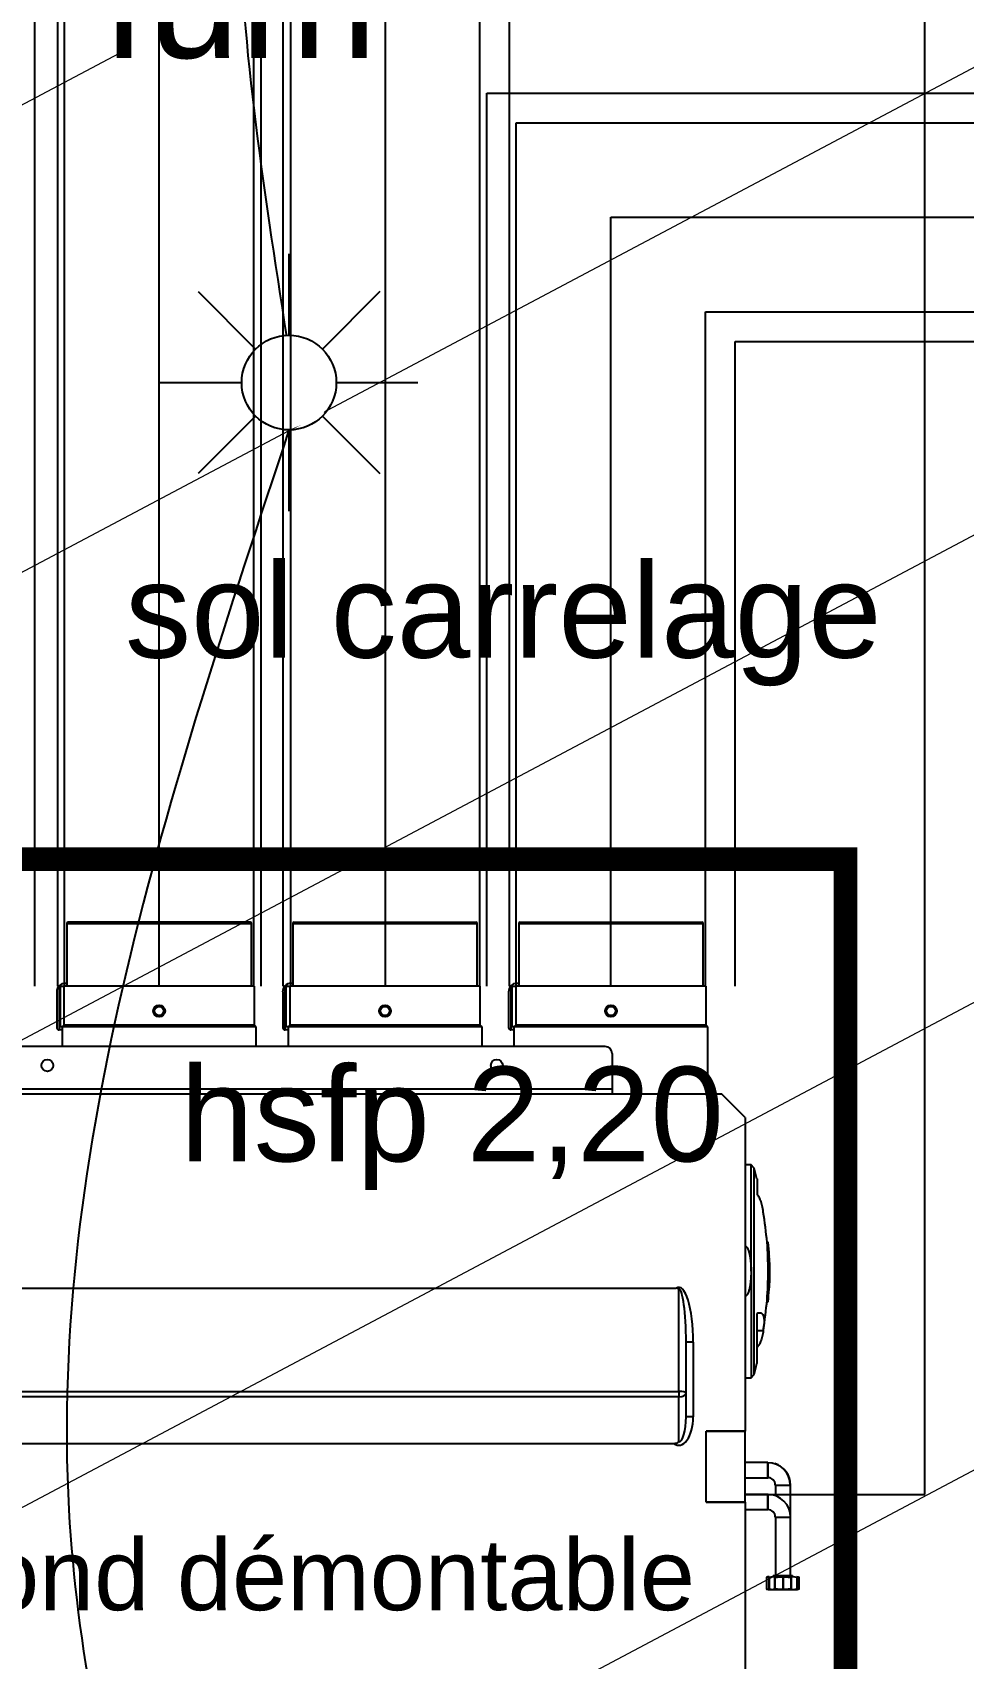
# Model space of a CAD drawing. Header units: millimetres. Extents: x 522027 to 600964, y -380282 to -298602.
# Drawn here: x 585931 to 586718, y -346412 to -345038 of the extents above; entities that cross this region are included whole.
import ezdxf

# ---------------------------------------------------------------- set-up
doc = ezdxf.new("R2010")
doc.units = ezdxf.units.MM
doc.set_wipeout_variables(frame=1)
for name, color, linetype, lineweight in [('faux plafond', 9, 'Continuous', 15), ('prlm-ELEC-CFO', 1, 'Continuous', 25), ('prlm-ELEC-SSI', 6, 'Continuous', 25)]:
    doc.layers.add(name, color=color, linetype=linetype, lineweight=lineweight)
doc.layers.add('prlm-CHAUFF', color=4, linetype='Continuous')
doc.layers.add('prlm-MOD', color=64, linetype='Continuous')
doc.styles.add('Arial', font='arial.ttf')
doc.styles.add('Helvetica', font='arial.ttf')

# ---------------------------------------------------------------- blocks, each defined once
blk = doc.blocks.new('xi.SPOT')
at = {"color": 0, "lineweight": 5}
blk.add_wipeout([(-4, 0), (-2.83, -2.83), (0, -4), (2.83, -2.83), (4, 0), (2.83, 2.83), (0, 4), (-2.83, 2.83)], dxfattribs=at).dxf.layer = 'prlm-ELEC-CFO'
at = {"layer": 'prlm-ELEC-CFO', "color": 0, "linetype": 'ByBlock', "lineweight": -2, "flags": 128}
for points in [[(0, 10.88), (0, 4)], [(-7.69, 7.69), (-2.83, 2.83)], [(7.69, 7.69), (2.83, 2.83)], [(-10.88, 0), (-4, 0)], [(4, 0), (10.88, 0)], [(-2.83, -2.83), (-7.69, -7.69)], [(0, -4), (0, -10.88)], [(2.83, -2.83), (7.69, -7.69)]]:
    blk.add_lwpolyline(points, dxfattribs=at)
at = {"layer": 'prlm-ELEC-CFO', "color": 0, "linetype": 'ByBlock', "lineweight": -2}
blk.add_circle((0, 0), 4, dxfattribs=at)

msp = doc.modelspace()

# ---------------------------------------------------------------- hatches: boundary and pattern name
at = {"layer": 'faux plafond'}
h = msp.add_hatch(dxfattribs=at)
h.set_pattern_fill('BA 13', color=256, scale=10, angle=-10.7236, style=0, pattern_type=2)
h.set_pattern_definition([(207.93621, (505019.33, 142779.7), (-142.2261, 319.79952), [])])
h.paths.add_polyline_path([(585456.2, -345130.6), (584126, -345130.5), (584125.4, -344230.6), (587117.2, -344229.1), (587117.2, -345045.6), (587445.8, -345045.6), (587445.7, -345719.2), (586768.4, -345719.2), (586768.2, -347550.5), (585456.2, -347550.5)])

# ---------------------------------------------------------------- linework, layer by layer
at = {"layer": 'prlm-CHAUFF'}
for p, q in [((585951.6, -344496.8), (585951.6, -345844)), ((585932.6, -345844), (585932.6, -344509.3)), ((585957.6, -345844), (585957.6, -344534.3)), ((586308.6, -344929.2), (586308.6, -345844)), ((586333.6, -344954.2), (586333.6, -345844)), ((586314.6, -345844), (586314.6, -345089.1)), ((586314.6, -345089.1), (587260.3, -345089.1)), ((586339.6, -345844), (586339.6, -345114.1)), ((586339.6, -345114.1), (587235.3, -345114.1)), ((586419.6, -345844), (586419.6, -345194.1)), ((586419.6, -345194.1), (587155.3, -345194.1)), ((586499.6, -345844), (586499.6, -345274.1)), ((586499.6, -345274.1), (587075.3, -345274.1)), ((586524.6, -345844), (586524.6, -345299.1)), ((586524.6, -345299.1), (587050.3, -345299.1))]:
    msp.add_line(p, q, dxfattribs=at)
at = {"layer": 'prlm-CHAUFF', "ltscale": 50}
for p, q in [((586685.1, -346273.7), (586685.1, -344994)), ((585959.6, -345791), (586115.6, -345791)), ((585959.6, -345791), (585959.6, -345844)), ((586114.6, -345790), (585960.6, -345790)), ((586115.6, -345844), (586115.6, -345791)), ((586150.6, -345791), (586306.6, -345791)), ((586150.6, -345791), (586150.6, -345844)), ((586151.6, -345790), (586305.6, -345790)), ((586306.6, -345844), (586306.6, -345791)), ((586341.6, -345791), (586497.6, -345791)), ((586341.6, -345791), (586341.6, -345844)), ((586342.6, -345790), (586496.6, -345790)), ((586497.6, -345844), (586497.6, -345791)), ((585953, -345844), (585957.1, -345844)), ((585953, -345844), (585953, -345881)), ((585953.6, -345844), (585953.6, -345878.5)), ((585953.8, -345844), (585953.8, -345878.5)), ((586118.1, -345844), (585957.1, -345844)), ((585957.1, -345844), (585957.1, -345877)), ((585958.1, -345841.5), (585959.6, -345841.5)), ((586118.1, -345877), (586118.1, -345844)), ((586144, -345844), (586148.1, -345844)), ((586144, -345844), (586144, -345881)), ((586144.6, -345844), (586144.6, -345878.5)), ((586144.8, -345844), (586144.8, -345878.5)), ((586309.1, -345844), (586148.1, -345844)), ((586148.1, -345844), (586148.1, -345877)), ((586149.1, -345841.5), (586150.6, -345841.5)), ((586309.1, -345877), (586309.1, -345844)), ((586335, -345844), (586339.1, -345844)), ((586335, -345844), (586335, -345881)), ((586335.6, -345844), (586335.6, -345878.5)), ((586335.8, -345844), (586335.8, -345878.5)), ((586500.1, -345844), (586339.1, -345844)), ((586339.1, -345844), (586339.1, -345877)), ((586340.1, -345841.5), (586341.6, -345841.5)), ((586500.1, -345877), (586500.1, -345844)), ((585951.1, -345849.1), (585951.1, -345879)), ((585953.6, -345857), (585953.8, -345857)), ((585953.8, -345860.5), (585953.6, -345860.5)), ((586142.1, -345849.1), (586142.1, -345879)), ((586144.6, -345857), (586144.8, -345857)), ((586144.8, -345860.5), (586144.6, -345860.5)), ((586333.1, -345849.1), (586333.1, -345879)), ((586335.6, -345857), (586335.8, -345857)), ((586335.8, -345860.5), (586335.6, -345860.5)), ((585953.6, -345864.3), (585953.8, -345864.3)), ((585953.8, -345867.8), (585953.6, -345867.8)), ((585953.6, -345868.3), (585953.8, -345868.3)), ((585953.8, -345869.3), (585953.6, -345869.3)), ((586144.6, -345864.3), (586144.8, -345864.3)), ((586144.8, -345867.8), (586144.6, -345867.8)), ((586144.6, -345868.3), (586144.8, -345868.3)), ((586144.8, -345869.3), (586144.6, -345869.3)), ((586335.6, -345864.3), (586335.8, -345864.3)), ((586335.8, -345867.8), (586335.6, -345867.8)), ((586335.6, -345868.3), (586335.8, -345868.3)), ((586335.8, -345869.3), (586335.6, -345869.3)), ((585955.6, -345881), (585953.1, -345881)), ((585953.8, -345878.5), (585953.6, -345878.5)), ((585955.6, -345878.5), (585953.8, -345878.5)), ((585957.1, -345877), (585955.6, -345878.5)), ((586119.6, -345878.5), (585955.6, -345878.5)), ((585955.6, -345878.5), (585955.6, -345895)), ((586118.1, -345877), (585957.1, -345877)), ((586119.6, -345878.5), (586118.1, -345877)), ((586119.6, -345895), (586119.6, -345878.5)), ((586146.6, -345881), (586144.1, -345881)), ((586144.8, -345878.5), (586144.6, -345878.5)), ((586146.6, -345878.5), (586144.8, -345878.5)), ((586148.1, -345877), (586146.6, -345878.5)), ((586310.6, -345878.5), (586146.6, -345878.5)), ((586146.6, -345878.5), (586146.6, -345895)), ((586309.1, -345877), (586148.1, -345877)), ((586310.6, -345878.5), (586309.1, -345877)), ((586310.6, -345895), (586310.6, -345878.5)), ((586337.6, -345881), (586335.1, -345881)), ((586335.8, -345878.5), (586335.6, -345878.5)), ((586337.6, -345878.5), (586335.8, -345878.5)), ((586339.1, -345877), (586337.6, -345878.5)), ((586501.6, -345878.5), (586337.6, -345878.5)), ((586337.6, -345878.5), (586337.6, -345895)), ((586500.1, -345877), (586339.1, -345877)), ((586501.6, -345878.5), (586500.1, -345877)), ((586501.6, -345935), (586501.6, -345878.5)), ((586414.6, -345895), (585851.6, -345895)), ((586420.6, -345901), (586420.6, -345931)), ((586420.6, -345931), (585845.6, -345931)), ((586420.6, -345931), (586420.6, -345935)), ((585753.1, -345935), (586513.1, -345935)), ((586533.1, -345955), (586513.1, -345935)), ((586533.1, -345955), (586533.1, -346220.1)), ((586538.1, -345995), (586533.1, -345995)), ((586538.1, -346085), (586538.1, -345995)), ((586540.8, -345997.8), (586538.1, -345995)), ((586540.8, -346172.3), (586540.8, -345997.8)), ((586543.1, -346007), (586543.1, -346019.8)), ((586552.6, -346060.4), (586551.6, -346060.5)), ((586538.1, -346085), (586538.1, -346175)), ((585791.3, -346099.4), (586474.8, -346099.4)), ((586477.1, -346186.6), (586477.1, -346100.1)), ((586543.1, -346163), (586543.1, -346120.6)), ((586551.4, -346110.8), (586552.4, -346110.9)), ((586543.1, -346135), (586548.4, -346135)), ((586483.1, -346208.1), (586483.1, -346145)), ((586489.1, -346145), (586483.1, -346145)), ((586489.1, -346145), (586489.1, -346208.1)), ((586533.1, -346175), (586538.1, -346175)), ((586538.1, -346175), (586540.8, -346172.3)), ((585789.1, -346186.6), (586477.1, -346186.6)), ((586477.1, -346191.1), (585789.1, -346191.1)), ((586477.1, -346186.6), (586477.1, -346191.1)), ((586477.1, -346229.1), (586477.1, -346191.1)), ((586489.1, -346208.1), (586483.1, -346208.1)), ((585793.4, -346230.5), (586472.7, -346230.5)), ((586500.1, -346220.1), (586533.1, -346220.1)), ((586500.1, -346280.1), (586500.1, -346220.1)), ((586500.1, -346280.1), (586500.1, -346220.1)), ((586533.1, -346220.1), (586500.1, -346220.1)), ((586533.1, -346280.1), (586533.1, -346220.1)), ((586552.2, -346246.7), (586533.1, -346246.7)), ((586552.2, -346259.4), (586552.2, -346246.7)), ((586552.4, -346259.5), (586552.4, -346246.8)), ((586533.1, -346259.5), (586552.4, -346259.5)), ((586533.1, -346273.7), (586685.1, -346273.7)), ((586552.4, -346273.7), (586533.1, -346273.7)), ((586552.2, -346273.7), (586533.1, -346273.7)), ((586552.2, -346286.4), (586552.2, -346273.7)), ((586552.4, -346286.4), (586552.4, -346273.7)), ((586558.6, -346265.8), (586571.3, -346265.8)), ((586558.6, -346265.8), (586558.6, -346274.7)), ((586558.7, -346265.8), (586571.4, -346265.8)), ((586571.4, -346292.8), (586571.4, -346265.8)), ((586500.1, -346280.1), (586533.1, -346280.1)), ((586533.1, -346280.1), (586500.1, -346280.1)), ((586508.1, -346280.1), (586508.1, -346280.1)), ((586510.1, -346280.1), (586510.1, -346280.1)), ((586533.1, -346280.1), (586533.1, -346785)), ((586533.1, -346280.1), (586533.1, -346280.1)), ((586533.1, -346286.4), (586552.2, -346286.4)), ((586533.1, -346286.4), (586552.2, -346286.4)), ((586558.6, -346292.8), (586571.3, -346292.8)), ((586558.6, -346292.8), (586558.6, -346342.1)), ((586558.7, -346292.8), (586571.4, -346292.8)), ((586571.4, -346311.8), (586571.4, -346292.8)), ((586571.3, -346321.4), (586571.3, -346311.8)), ((586571.4, -346342.1), (586571.4, -346321.4)), ((586553.1, -346343.4), (586553.1, -346343.7)), ((586556.8, -346342.1), (586573, -346342.1)), ((586556.8, -346342.1), (586556.8, -346343.3)), ((586564.9, -346342.1), (586573.2, -346342.1)), ((586573.2, -346343.3), (586573.2, -346342.1)), ((586577.1, -346343.7), (586577.1, -346343.3)), ((586551.2, -346343.7), (586551.2, -346343.7)), ((586551.2, -346343.7), (586551.2, -346343.7)), ((586551.2, -346343.7), (586551.2, -346353.6)), ((586551.2, -346343.7), (586551.2, -346353.6)), ((586551.2, -346353.6), (586551.2, -346353.6)), ((586551.2, -346353.6), (586551.2, -346353.6)), ((586551.2, -346353.6), (586551.2, -346353.6)), ((586553.3, -346343.7), (586553.1, -346343.7)), ((586553.1, -346343.7), (586553.1, -346353.6)), ((586553.3, -346353.6), (586553.1, -346353.6)), ((586553.1, -346353.6), (586553.1, -346354)), ((586553.3, -346343.7), (586553.3, -346353.6)), ((586553.5, -346354.1), (586564.9, -346354.1)), ((586558.2, -346343.7), (586557.9, -346343.7)), ((586557.9, -346343.7), (586557.9, -346353.6)), ((586558.2, -346353.6), (586557.9, -346353.6)), ((586558.2, -346343.7), (586558.2, -346353.6)), ((586565.3, -346343.7), (586564.9, -346343.7)), ((586564.9, -346343.7), (586564.9, -346353.6)), ((586565.3, -346353.6), (586564.9, -346353.6)), ((586564.9, -346354.1), (586576.4, -346354.1)), ((586565.3, -346343.7), (586565.3, -346353.6)), ((586571.6, -346343.7), (586571.6, -346353.6)), ((586571.6, -346343.7), (586572, -346343.7)), ((586571.6, -346353.6), (586572, -346353.6)), ((586572, -346343.7), (586572, -346353.6)), ((586573.3, -346354.1), (586576.4, -346354.1)), ((586577.1, -346343.7), (586576.9, -346343.7)), ((586576.9, -346343.7), (586576.9, -346353.6)), ((586577.1, -346353.6), (586576.9, -346353.6)), ((586577.1, -346343.7), (586577.1, -346353.6)), ((586577.1, -346354), (586577.1, -346353.6)), ((586578.6, -346343.7), (586578.6, -346343.7)), ((586578.6, -346343.7), (586578.6, -346343.7)), ((586578.6, -346343.7), (586578.6, -346353.6)), ((586578.6, -346353.6), (586578.6, -346343.7)), ((586578.6, -346353.6), (586578.6, -346353.6)), ((586578.6, -346353.6), (586578.6, -346353.6)), ((586578.6, -346353.6), (586578.6, -346353.6))]:
    msp.add_line(p, q, dxfattribs=at)
for centre, radius in [((586037.6, -345865), 5), ((586037.6, -345865), 4.8), ((586037.6, -345865), 3.8), ((586228.6, -345865), 5), ((586228.6, -345865), 4.8), ((586228.6, -345865), 3.8), ((586419.6, -345865), 5), ((586419.6, -345865), 4.8), ((586419.6, -345865), 3.8), ((585943.1, -345911), 5), ((586323.1, -345911), 5)]:
    msp.add_circle(centre, radius, dxfattribs=at)
for centre, radius, start, end in [((585960.6, -345791), 1, 90, 180), ((586114.6, -345791), 1, 0, 90), ((586151.6, -345791), 1, 90, 180), ((586305.6, -345791), 1, 0, 90), ((586342.6, -345791), 1, 90, 180), ((586496.6, -345791), 1, 0, 90), ((585958.8, -345848.8), 7.76, 138.5248, 181.7675), ((585958.1, -345848.5), 7, 90, 136.2731), ((586149.8, -345848.8), 7.76, 138.5248, 181.7675), ((586149.1, -345848.5), 7, 90, 136.2731), ((586340.8, -345848.8), 7.76, 138.5248, 181.7675), ((586340.1, -345848.5), 7, 90, 136.2731), ((585953.1, -345879), 2, 180, 268.3239), ((585953.1, -345879), 2, 268.3239, 270), ((586144.1, -345879), 2, 180, 268.3239), ((586144.1, -345879), 2, 268.3239, 270), ((586335.1, -345879), 2, 180, 268.3239), ((586335.1, -345879), 2, 268.3239, 270), ((586414.6, -345901), 6, 0, 90), ((586153.2, -346096.6), 400, 12.9469, 14.3089), ((586153.2, -346096.6), 400, 5.1618, 8.8621), ((586218, -346084.6), 334.5, 355.7604, 4.1304), ((586226.5, -346084.6), 327, 355.3927, 4.216), ((586153.2, -346096.6), 401, 3.5417, 5.1618), ((586367.7, -346085.6), 186.2, 354.9708, 5.7404), ((586327.1, -346085.9), 226.7, 356.0894, 4.7758), ((586383, -346085.1), 171, 356.1392, 5.5504), ((586378.3, -346085.1), 175.7, 4.0984, 5.3931), ((586475, -346102.5), 3.08, 48.6694, 93.1665), ((586153.2, -346073.4), 400, 351.1388, 354.8568), ((586153.2, -346073.4), 401, 354.8568, 356.0079), ((586153.2, -346073.4), 401, 356.0757, 356.6864), ((586153.2, -346073.4), 400, 345.6911, 347.0531), ((586473, -346223.9), 6.6, 267.7671, 307.9749), ((586552.2, -346265.8), 19, 0, 90), ((586552.2, -346265.8), 6.35, 0, 90), ((586552.4, -346265.8), 6.35, 73.1998, 90), ((586552.4, -346265.8), 19.1, 0, 72.7267), ((586552.4, -346292.8), 19.1, 0, 90), ((586552.2, -346292.8), 6.35, 0, 90), ((586553.5, -346349.3), 6, 90, 113.0739), ((586554.5, -346355.2), 11.9, 97.8164, 106.3093), ((586559.1, -346378.5), 35.2, 80.5236, 99.4764), ((586571.1, -346378.5), 35.2, 80.5236, 99.4764), ((586575.3, -346355.2), 11.9, 73.6907, 82.3719), ((586554.5, -346342.1), 11.9, 253.6907, 286.3093), ((586553.5, -346348.1), 6, 246.9261, 248.9332), ((586553.5, -346348.1), 6, 264.2804, 270), ((586559.1, -346316.5), 37.5, 261.1094, 278.8906), ((586571.1, -346318.9), 35.2, 260.5236, 279.4764), ((586576.4, -346348.1), 6, 270, 275.821), ((586576.4, -346348.1), 6, 270, 275.821), ((586575.3, -346341.4), 12.6, 277.9369, 285.3469), ((586576.3, -346349.3), 6, 66.9261, 68.9332)]:
    msp.add_arc(centre, radius, start, end, dxfattribs=at)
for centre, major_axis, ratio, start_param, end_param in [((585958.1, -345851.6), (-4.5, 0), 0.974723, 5.983927, 6.283185), ((585958.1, -345855.2), (-4.5, 0), 0.974723, 5.983927, 6.283185), ((585966.1, -345855.2), (-12.5, 0), 0.146694, 0, 0.179125), ((586149.1, -345851.6), (-4.5, 0), 0.974723, 5.983927, 6.283185), ((586149.1, -345855.2), (-4.5, 0), 0.974723, 5.983927, 6.283185), ((586157.1, -345855.2), (-12.5, 0), 0.146694, 0, 0.179125), ((586340.1, -345851.6), (-4.5, 0), 0.974723, 5.983927, 6.283185), ((586340.1, -345855.2), (-4.5, 0), 0.974723, 5.983927, 6.283185), ((586348.1, -345855.2), (-12.5, 0), 0.146694, 0, 0.179125), ((586477.1, -346145), (0, -46.4), 0.258819, 1.570796, 3.326448), ((586477.1, -346145), (0, 44.8), 0.133894, 4.712389, 6.283185), ((586477.1, -346188.1), (6, 0), 0.258819, 0, 1.570796), ((586477.1, -346188.1), (6, 0), 0.5, 4.712389, 6.283185), ((586477.1, -346208.1), (0, 24), 0.5, 2.773493, 4.712389), ((586477.1, -346208.1), (0, 21), 0.285714, 3.141593, 4.712389)]:
    msp.add_ellipse(centre, major_axis=major_axis, ratio=ratio, start_param=start_param, end_param=end_param, dxfattribs=at)
for points, knots in [([(585953.7, -345847.3), (585953.7, -345847.4), (585953.7, -345847.6), (585953.6, -345848), (585953.6, -345848.3), (585953.6, -345848.6)], [0.8185803, 0.8185803, 0.8185803, 0.8185803, 0.875, 0.875, 1, 1, 1, 1]), ([(586144.7, -345847.3), (586144.7, -345847.4), (586144.7, -345847.6), (586144.6, -345848), (586144.6, -345848.3), (586144.6, -345848.6)], [0.8185803, 0.8185803, 0.8185803, 0.8185803, 0.875, 0.875, 1, 1, 1, 1]), ([(586335.7, -345847.3), (586335.7, -345847.4), (586335.7, -345847.6), (586335.6, -345848), (586335.6, -345848.3), (586335.6, -345848.6)], [0.8185803, 0.8185803, 0.8185803, 0.8185803, 0.875, 0.875, 1, 1, 1, 1]), ([(586548.4, -346035), (586548.1, -346033.1), (586547.8, -346031.3), (586547, -346028.1), (586546.6, -346026.6), (586545.7, -346024.1), (586545.2, -346023), (586544.5, -346021.6), (586544.2, -346021.1), (586543.6, -346020.4), (586543.3, -346020), (586543.1, -346019.8)], [0, 0, 0, 0, 0.25, 0.25, 0.5, 0.5, 0.75, 0.75, 0.875, 0.875, 1, 1, 1, 1]), ([(586533.1, -346063.8), (586533.2, -346063.8), (586533.3, -346063.8), (586533.5, -346063.9), (586533.6, -346064), (586533.8, -346064.1), (586533.9, -346064.1), (586534.1, -346064.3), (586534.2, -346064.4), (586534.5, -346064.6), (586534.6, -346064.8), (586534.9, -346065.2), (586535, -346065.4), (586535.3, -346066), (586535.5, -346066.5), (586535.8, -346067.3), (586536, -346067.8), (586536.4, -346069.1), (586536.6, -346070), (586537, -346071.9), (586537.2, -346072.8), (586537.4, -346074.7), (586537.6, -346075.6), (586537.7, -346077.5), (586537.8, -346078.4), (586538, -346081.3), (586538.1, -346083.1), (586538.1, -346085)], [0, 0, 0, 0, 0.015625, 0.015625, 0.03125, 0.03125, 0.046875, 0.046875, 0.0625, 0.0625, 0.09375, 0.09375, 0.125, 0.125, 0.1875, 0.1875, 0.25, 0.25, 0.375, 0.375, 0.5, 0.5, 0.625, 0.625, 0.75, 0.75, 1, 1, 1, 1]), ([(586538.1, -346085), (586538.1, -346086.9), (586538, -346088.8), (586537.8, -346092.5), (586537.6, -346094.4), (586537.2, -346097.2), (586537, -346098.1), (586536.6, -346100), (586536.4, -346100.9), (586536, -346102.3), (586535.9, -346102.7), (586535.5, -346103.6), (586535.3, -346104), (586535, -346104.6), (586534.9, -346104.8), (586534.6, -346105.2), (586534.5, -346105.4), (586534.1, -346105.8), (586533.9, -346105.9), (586533.6, -346106.1), (586533.5, -346106.1), (586533.3, -346106.2), (586533.2, -346106.2), (586533.1, -346106.2)], [0, 0, 0, 0, 0.25, 0.25, 0.5, 0.5, 0.625, 0.625, 0.75, 0.75, 0.8125, 0.8125, 0.875, 0.875, 0.90625, 0.90625, 0.9375, 0.9375, 0.96875, 0.96875, 0.984375, 0.984375, 1, 1, 1, 1]), ([(586543.1, -346120.6), (586544.3, -346120), (586545.4, -346119.9), (586547.2, -346120.5), (586547.9, -346121.3), (586548.5, -346122.8), (586548.6, -346123.1), (586548.8, -346123.9), (586548.9, -346124.3), (586549, -346125.5), (586549.1, -346126.4), (586549.1, -346129.6), (586548.9, -346132.1), (586548.4, -346135)], [0, 0, 0, 0, 0.25, 0.25, 0.5, 0.5, 0.5625, 0.5625, 0.625, 0.625, 0.75, 0.75, 1, 1, 1, 1]), ([(586548.4, -346135), (586548.2, -346136.9), (586547.8, -346138.7), (586547.1, -346141.7), (586546.6, -346143.1), (586545.7, -346145.5), (586545.3, -346146.5), (586544.5, -346147.7), (586544.2, -346148.1), (586543.6, -346148.7), (586543.4, -346149), (586543.1, -346149.2)], [0, 0, 0, 0, 0.25, 0.25, 0.5, 0.5, 0.75, 0.75, 0.875, 0.875, 1, 1, 1, 1])]:
    msp.add_open_spline(points, degree=3, knots=knots, dxfattribs=at)
for points in [[(586558.2, -346343.7), (586558.5, -346343.7), (586559, -346343.6), (586559.8, -346343.5), (586560.6, -346343.4), (586561.4, -346343.4), (586562.2, -346343.3), (586563, -346343.3), (586563.9, -346343.3), (586564.6, -346343.3), (586564.9, -346343.3)], [(586564.9, -346343.3), (586565.2, -346343.3), (586565.9, -346343.3), (586566.8, -346343.3), (586567.6, -346343.3), (586568.4, -346343.4), (586569.2, -346343.4), (586570, -346343.5), (586570.8, -346343.6), (586571.3, -346343.7), (586571.6, -346343.7)], [(586564.9, -346354), (586564.6, -346354), (586563.9, -346354), (586563, -346354), (586562.2, -346354), (586561.4, -346354), (586560.6, -346353.9), (586559.8, -346353.8), (586559, -346353.7), (586558.5, -346353.6), (586558.2, -346353.6)], [(586571.6, -346353.6), (586571.3, -346353.6), (586570.8, -346353.7), (586570, -346353.8), (586569.2, -346353.9), (586568.4, -346354), (586567.6, -346354), (586566.8, -346354), (586565.9, -346354), (586565.2, -346354), (586564.9, -346354)]]:
    msp.add_open_spline(points, degree=3, dxfattribs=at)
at = {"layer": 'prlm-ELEC-CFO'}
msp.add_spline([(586147.4, -345373.8), (585961.3, -346286.7), (586139.4, -346978.5)], degree=3, dxfattribs=at)
at = {"layer": 'prlm-MOD', "color": 9, "ltscale": 50}
msp.add_line((585633.6, -345735.2), (586615.2, -345735.2), dxfattribs=at)
at = {"layer": 'prlm-MOD', "ltscale": 50}
msp.add_line((586615.2, -345735.2), (586615.2, -346869.1), dxfattribs=at)
at = {"layer": 'prlm-MOD', "color": 7, "ltscale": 50, "const_width": 20}
msp.add_lwpolyline([(585636.3, -345736.6), (586618, -345736.6), (586618, -346870.5), (585636.3, -346870.5)], close=True, dxfattribs=at)

# ---------------------------------------------------------------- texts
at = {"color": 7, "char_height": 80, "attachment_point": 2, "rotation": 360, "line_spacing_factor": 0.834288, "style": 'Helvetica'}
for s, insert in [('sol carrelage', (586328.6, -345486.3)), ('hsfp 2,20', (586285.3, -345912.1))]:
    msp.add_mtext(s, dxfattribs=dict(at, insert=insert))
at = {"insert": (585754.4, -346311.5), "char_height": 60, "attachment_point": 1, "rotation": 360, "line_spacing_factor": 0.834288, "style": 'Arial'}
msp.add_mtext('plafond démontable', dxfattribs=at)

# ---------------------------------------------------------------- next in the draw order: texts
at = {"layer": 'prlm-ELEC-SSI', "insert": (586105.9, -344959.3), "char_height": 100, "attachment_point": 2, "line_spacing_factor": 0.8, "style": 'Arial', "bg_fill": 3, "box_fill_scale": 0.95, "bg_fill_color": 256, "bg_fill_transparency": 0}
msp.add_mtext('fum', dxfattribs=at)

# ---------------------------------------------------------------- next in the draw order: linework, layer by layer
at = {"layer": 'prlm-ELEC-CFO'}
msp.add_spline([(586565, -344357.6), (586182.6, -344615.7), (586145.3, -345294.7)], degree=3, dxfattribs=at)

# ---------------------------------------------------------------- next in the draw order: block references
at = {"layer": 'prlm-ELEC-CFO', "xscale": 10, "yscale": 10, "zscale": 10}
msp.add_blockref('xi.SPOT', (586147.4, -345333.8), dxfattribs=at)

# ---------------------------------------------------------------- next in the draw order: linework, layer by layer
at = {"layer": 'prlm-CHAUFF'}
for p, q in [((586037.6, -345844), (586037.6, -344614.3)), ((586117.6, -345844), (586117.6, -344694.3)), ((586142.6, -345844), (586142.6, -344719.3)), ((586123.6, -344744.2), (586123.6, -345844)), ((586148.6, -344769.2), (586148.6, -345844)), ((586228.6, -344849.2), (586228.6, -345844))]:
    msp.add_line(p, q, dxfattribs=at)

doc.saveas('drawing.dxf')
